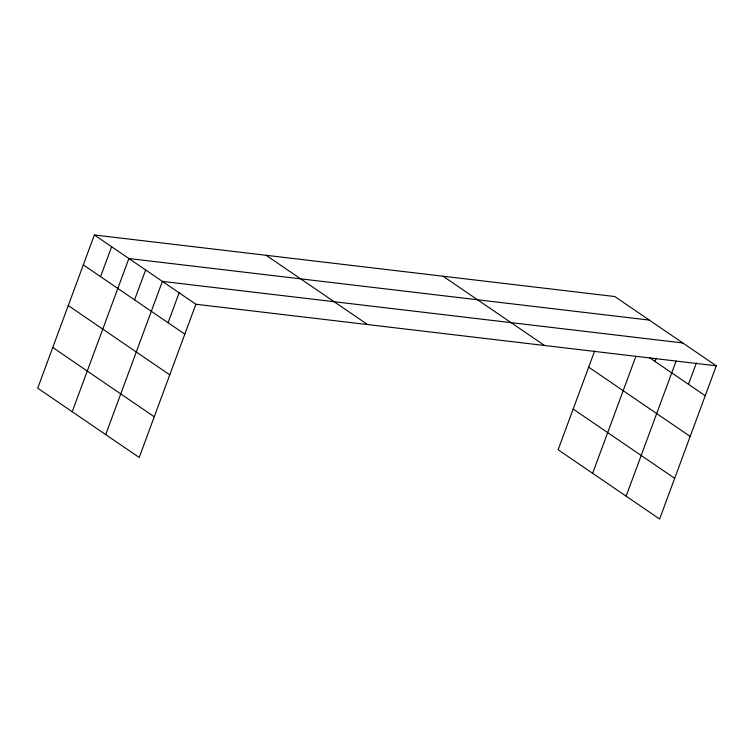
<?xml version="1.0" encoding="UTF-8"?>
<svg xmlns="http://www.w3.org/2000/svg" width="754" height="754" viewBox="0 0 754 754"><rect width="100%" height="100%" fill="white"/><g stroke="black" fill="none" stroke-linecap="round" stroke-linejoin="round"><path stroke-width="1.13" d="M94.373 234.975L37.7 388.178L139.207 457.461L195.88 304.248L94.373 234.975L614.793 296.539L716.3 365.822L659.627 519.025L558.12 449.752L594.623 351.081M100.565 276.661L111.63 246.747M72.214 411.741L128.887 258.528L649.307 320.092M134.57 299.875L145.635 269.96M105.711 434.596L162.383 281.393L682.804 342.957M168.067 322.731L179.132 292.825M592.635 473.305L635.867 356.435M654.99 361.439L656.178 358.235M626.131 496.17L676.084 361.119M688.487 384.304L696.394 362.938M195.88 304.248L716.3 365.822M649.411 357.622L705.235 395.727M588.686 367.141L690.183 436.425M443.06 276.218L544.558 345.502M573.172 409.054L674.679 478.338M266.115 255.286L367.613 324.569M83.308 264.88L184.815 334.163M68.256 305.568L169.763 374.851M52.752 347.49L154.25 416.774"/></g></svg>
